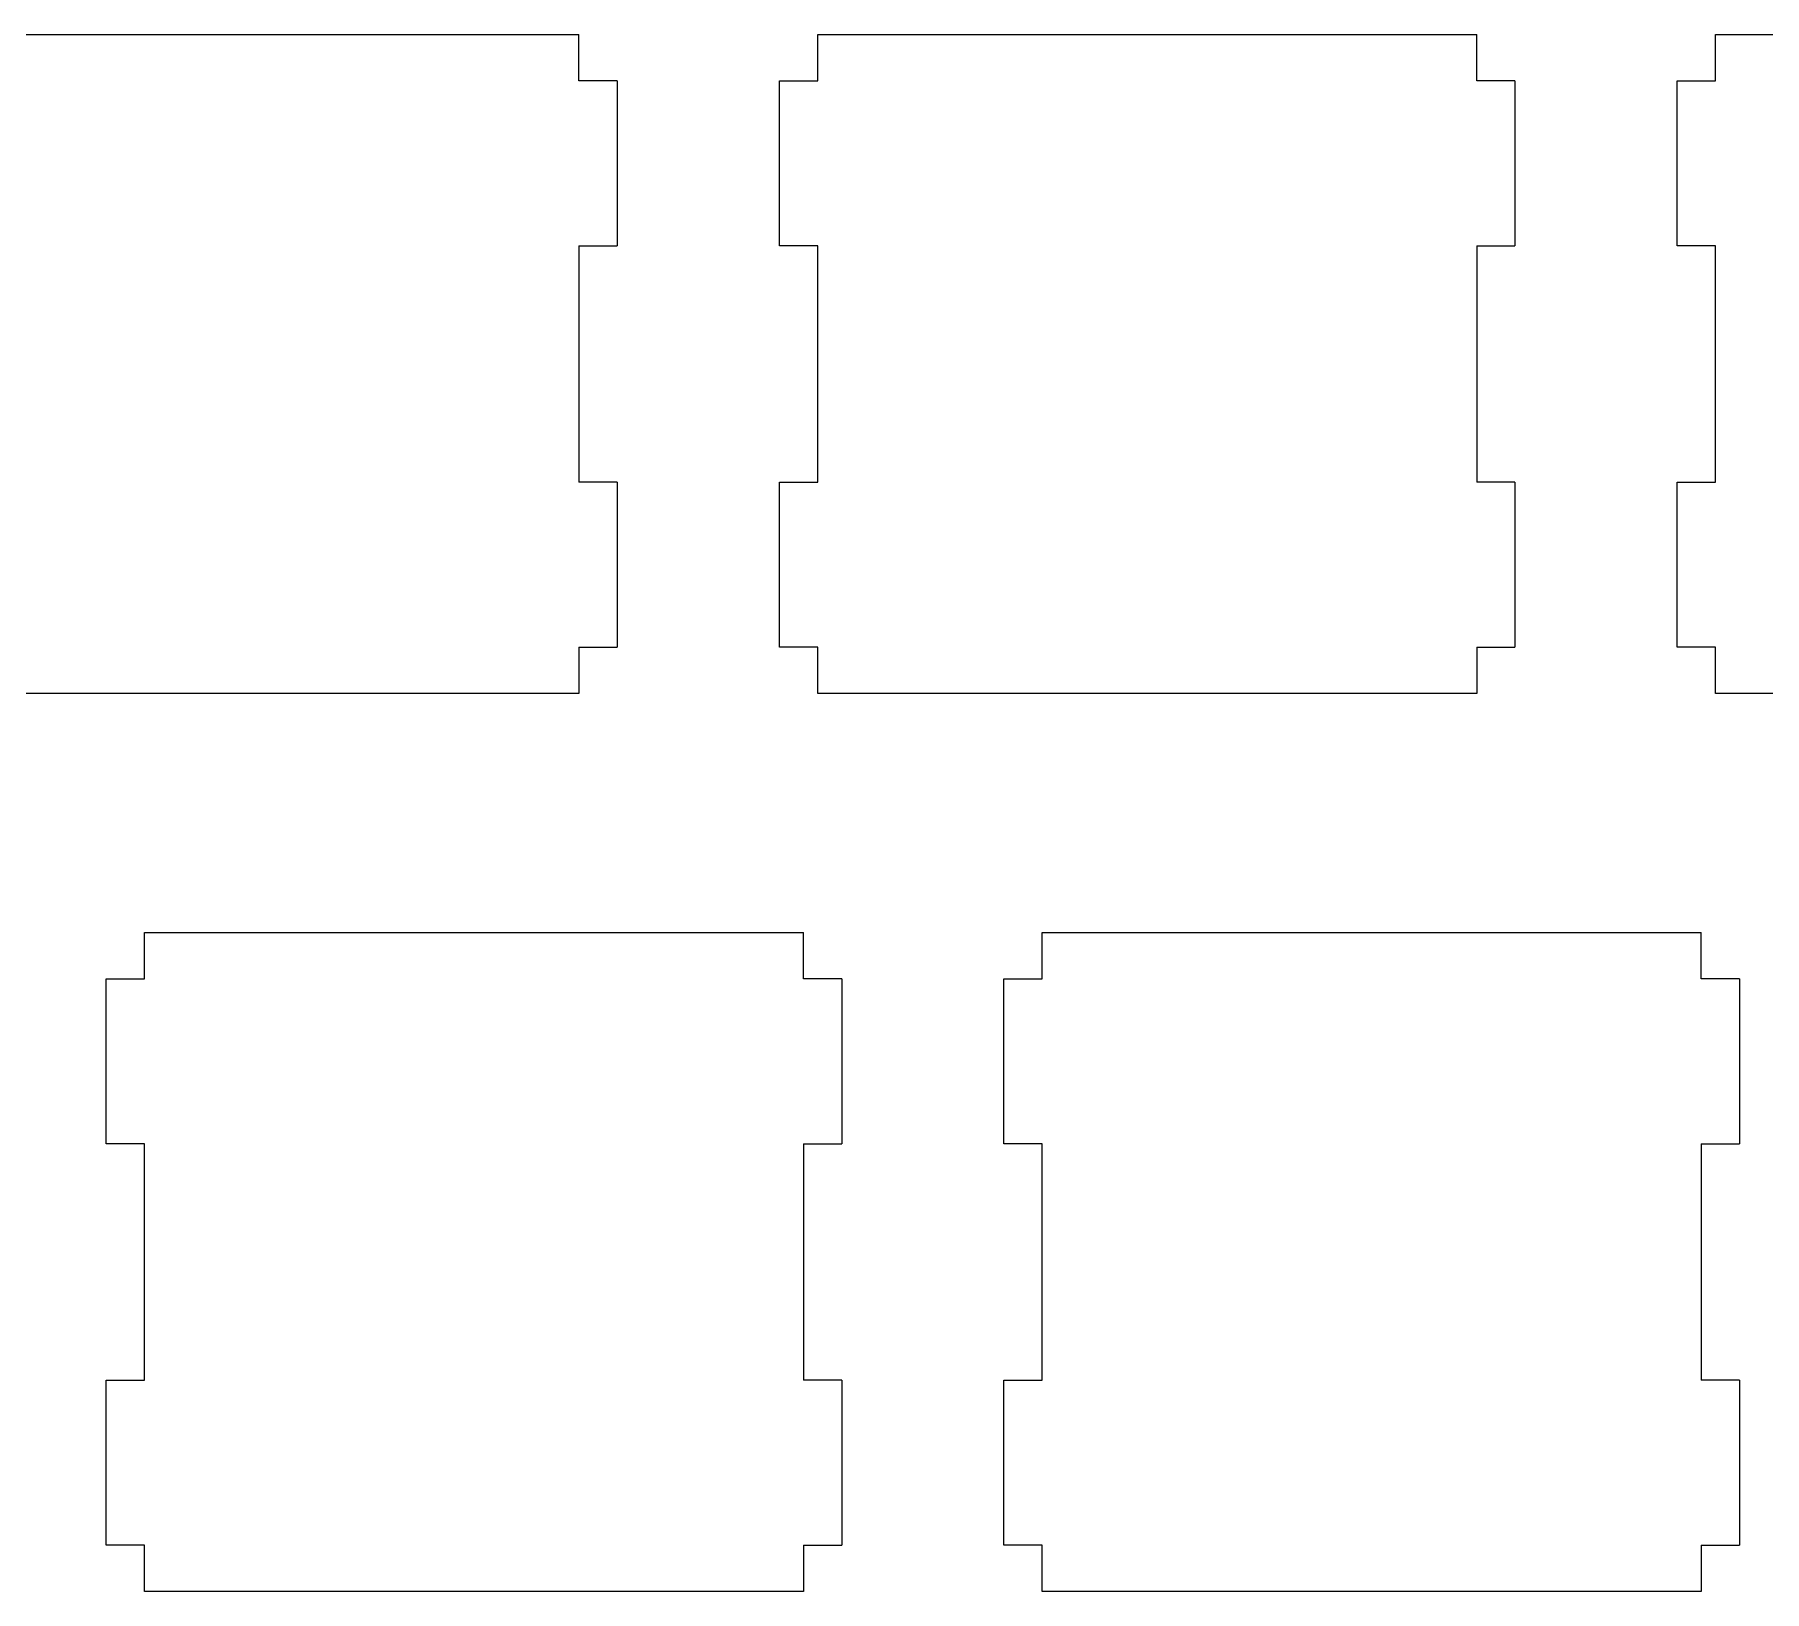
# Model space of a CAD drawing. Extents: x 14 to 304, y 9 to 109.
# Drawn here: x 187.8 to 224.41, y 33.37 to 66.31 of the extents above; entities that cross this region are included whole.
import ezdxf

# ---------------------------------------------------------------- set-up
doc = ezdxf.new("R2010")
doc.units = 0
doc.layers.add('LAYER_1', color=7, linetype='CONTINUOUS')

msp = doc.modelspace()

# ---------------------------------------------------------------- linework, layer by layer
at = {"layer": 'LAYER_1', "linetype": 'BYBLOCK'}
for points in [[(187.556, 66.313, 0), (188.244, 66.313, 0), (188.992, 66.313, 0), (189.789, 66.313, 0), (190.622, 66.313, 0), (191.48, 66.313, 0), (192.349, 66.313, 0), (193.219, 66.313, 0), (194.076, 66.313, 0), (194.909, 66.313, 0), (195.706, 66.313, 0), (196.455, 66.313, 0), (197.143, 66.313, 0), (197.758, 66.313, 0), (198.289, 66.313, 0), (198.723, 66.313, 0), (199.047, 66.313, 0), (199.251, 66.313, 0), (199.322, 66.313, 0)], [(199.322, 65.334, 0), (199.322, 65.339, 0), (199.322, 65.353, 0), (199.322, 65.376, 0), (199.322, 65.406, 0), (199.322, 65.444, 0), (199.322, 65.487, 0), (199.322, 65.535, 0), (199.322, 65.588, 0), (199.322, 65.644, 0), (199.322, 65.702, 0), (199.322, 65.762, 0), (199.322, 65.823, 0), (199.322, 65.884, 0), (199.322, 65.944, 0), (199.322, 66.003, 0), (199.322, 66.059, 0), (199.322, 66.111, 0), (199.322, 66.16, 0), (199.322, 66.203, 0), (199.322, 66.24, 0), (199.322, 66.271, 0), (199.322, 66.293, 0), (199.322, 66.308, 0), (199.322, 66.313, 0)], [(204.377, 66.313, 0), (204.447, 66.313, 0), (204.651, 66.313, 0), (204.976, 66.313, 0), (205.41, 66.313, 0), (205.94, 66.313, 0), (206.556, 66.313, 0), (207.244, 66.313, 0), (207.992, 66.313, 0), (208.789, 66.313, 0), (209.622, 66.313, 0), (210.48, 66.313, 0), (211.349, 66.313, 0), (212.219, 66.313, 0), (213.076, 66.313, 0), (213.909, 66.313, 0), (214.706, 66.313, 0), (215.455, 66.313, 0), (216.143, 66.313, 0), (216.758, 66.313, 0), (217.289, 66.313, 0), (217.723, 66.313, 0), (218.047, 66.313, 0), (218.251, 66.313, 0), (218.322, 66.313, 0)], [(204.377, 65.334, 0), (204.377, 65.339, 0), (204.377, 65.353, 0), (204.377, 65.376, 0), (204.377, 65.406, 0), (204.377, 65.444, 0), (204.377, 65.487, 0), (204.377, 65.535, 0), (204.377, 65.588, 0), (204.377, 65.644, 0), (204.377, 65.702, 0), (204.377, 65.762, 0), (204.377, 65.823, 0), (204.377, 65.884, 0), (204.377, 65.944, 0), (204.377, 66.003, 0), (204.377, 66.059, 0), (204.377, 66.111, 0), (204.377, 66.16, 0), (204.377, 66.203, 0), (204.377, 66.24, 0), (204.377, 66.271, 0), (204.377, 66.293, 0), (204.377, 66.308, 0), (204.377, 66.313, 0)], [(218.322, 65.334, 0), (218.322, 65.339, 0), (218.322, 65.353, 0), (218.322, 65.376, 0), (218.322, 65.406, 0), (218.322, 65.444, 0), (218.322, 65.487, 0), (218.322, 65.535, 0), (218.322, 65.588, 0), (218.322, 65.644, 0), (218.322, 65.702, 0), (218.322, 65.762, 0), (218.322, 65.823, 0), (218.322, 65.884, 0), (218.322, 65.944, 0), (218.322, 66.003, 0), (218.322, 66.059, 0), (218.322, 66.111, 0), (218.322, 66.16, 0), (218.322, 66.203, 0), (218.322, 66.24, 0), (218.322, 66.271, 0), (218.322, 66.293, 0), (218.322, 66.308, 0), (218.322, 66.313, 0)], [(223.377, 66.313, 0), (223.447, 66.313, 0), (223.651, 66.313, 0), (223.976, 66.313, 0), (224.41, 66.313, 0), (224.94, 66.313, 0)], [(223.377, 65.334, 0), (223.377, 65.339, 0), (223.377, 65.353, 0), (223.377, 65.376, 0), (223.377, 65.406, 0), (223.377, 65.444, 0), (223.377, 65.487, 0), (223.377, 65.535, 0), (223.377, 65.588, 0), (223.377, 65.644, 0), (223.377, 65.702, 0), (223.377, 65.762, 0), (223.377, 65.823, 0), (223.377, 65.884, 0), (223.377, 65.944, 0), (223.377, 66.003, 0), (223.377, 66.059, 0), (223.377, 66.111, 0), (223.377, 66.16, 0), (223.377, 66.203, 0), (223.377, 66.24, 0), (223.377, 66.271, 0), (223.377, 66.293, 0), (223.377, 66.308, 0), (223.377, 66.313, 0)], [(200.133, 65.334, 0), (200.129, 65.334, 0), (200.117, 65.334, 0), (200.098, 65.334, 0), (200.073, 65.334, 0), (200.042, 65.334, 0), (200.006, 65.334, 0), (199.966, 65.334, 0), (199.923, 65.334, 0), (199.876, 65.334, 0), (199.828, 65.334, 0), (199.778, 65.334, 0), (199.727, 65.334, 0), (199.677, 65.334, 0), (199.627, 65.334, 0), (199.578, 65.334, 0), (199.532, 65.334, 0), (199.489, 65.334, 0), (199.449, 65.334, 0), (199.413, 65.334, 0), (199.382, 65.334, 0), (199.357, 65.334, 0), (199.338, 65.334, 0), (199.326, 65.334, 0), (199.322, 65.334, 0)], [(200.133, 65.334, 0), (200.133, 65.316, 0), (200.133, 65.265, 0), (200.133, 65.184, 0), (200.133, 65.075, 0), (200.133, 64.942, 0), (200.133, 64.788, 0), (200.133, 64.616, 0), (200.133, 64.428, 0), (200.133, 64.228, 0), (200.133, 64.02, 0), (200.133, 63.805, 0), (200.133, 63.587, 0), (200.133, 63.369, 0), (200.133, 63.154, 0), (200.133, 62.946, 0), (200.133, 62.746, 0), (200.133, 62.558, 0), (200.133, 62.386, 0), (200.133, 62.232, 0), (200.133, 62.099, 0), (200.133, 61.99, 0), (200.133, 61.909, 0), (200.133, 61.858, 0), (200.133, 61.84, 0)], [(203.565, 61.84, 0), (203.565, 61.858, 0), (203.565, 61.909, 0), (203.565, 61.99, 0), (203.565, 62.099, 0), (203.565, 62.232, 0), (203.565, 62.386, 0), (203.565, 62.558, 0), (203.565, 62.746, 0), (203.565, 62.946, 0), (203.565, 63.154, 0), (203.565, 63.369, 0), (203.565, 63.587, 0), (203.565, 63.805, 0), (203.565, 64.02, 0), (203.565, 64.228, 0), (203.565, 64.428, 0), (203.565, 64.616, 0), (203.565, 64.788, 0), (203.565, 64.942, 0), (203.565, 65.075, 0), (203.565, 65.184, 0), (203.565, 65.265, 0), (203.565, 65.316, 0), (203.565, 65.334, 0)], [(203.565, 65.334, 0), (203.569, 65.334, 0), (203.581, 65.334, 0), (203.6, 65.334, 0), (203.625, 65.334, 0), (203.656, 65.334, 0), (203.692, 65.334, 0), (203.732, 65.334, 0), (203.776, 65.334, 0), (203.822, 65.334, 0), (203.87, 65.334, 0), (203.92, 65.334, 0), (203.971, 65.334, 0), (204.022, 65.334, 0), (204.071, 65.334, 0), (204.12, 65.334, 0), (204.166, 65.334, 0), (204.21, 65.334, 0), (204.25, 65.334, 0), (204.286, 65.334, 0), (204.317, 65.334, 0), (204.342, 65.334, 0), (204.361, 65.334, 0), (204.373, 65.334, 0), (204.377, 65.334, 0)], [(219.133, 65.334, 0), (219.129, 65.334, 0), (219.117, 65.334, 0), (219.098, 65.334, 0), (219.073, 65.334, 0), (219.042, 65.334, 0), (219.006, 65.334, 0), (218.966, 65.334, 0), (218.923, 65.334, 0), (218.876, 65.334, 0), (218.828, 65.334, 0), (218.778, 65.334, 0), (218.727, 65.334, 0), (218.677, 65.334, 0), (218.627, 65.334, 0), (218.578, 65.334, 0), (218.532, 65.334, 0), (218.489, 65.334, 0), (218.449, 65.334, 0), (218.413, 65.334, 0), (218.382, 65.334, 0), (218.357, 65.334, 0), (218.338, 65.334, 0), (218.326, 65.334, 0), (218.322, 65.334, 0)], [(219.133, 65.334, 0), (219.133, 65.316, 0), (219.133, 65.265, 0), (219.133, 65.184, 0), (219.133, 65.075, 0), (219.133, 64.942, 0), (219.133, 64.788, 0), (219.133, 64.616, 0), (219.133, 64.428, 0), (219.133, 64.228, 0), (219.133, 64.02, 0), (219.133, 63.805, 0), (219.133, 63.587, 0), (219.133, 63.369, 0), (219.133, 63.154, 0), (219.133, 62.946, 0), (219.133, 62.746, 0), (219.133, 62.558, 0), (219.133, 62.386, 0), (219.133, 62.232, 0), (219.133, 62.099, 0), (219.133, 61.99, 0), (219.133, 61.909, 0), (219.133, 61.858, 0), (219.133, 61.84, 0)], [(222.565, 61.84, 0), (222.565, 61.858, 0), (222.565, 61.909, 0), (222.565, 61.99, 0), (222.565, 62.099, 0), (222.565, 62.232, 0), (222.565, 62.386, 0), (222.565, 62.558, 0), (222.565, 62.746, 0), (222.565, 62.946, 0), (222.565, 63.154, 0), (222.565, 63.369, 0), (222.565, 63.587, 0), (222.565, 63.805, 0), (222.565, 64.02, 0), (222.565, 64.228, 0), (222.565, 64.428, 0), (222.565, 64.616, 0), (222.565, 64.788, 0), (222.565, 64.942, 0), (222.565, 65.075, 0), (222.565, 65.184, 0), (222.565, 65.265, 0), (222.565, 65.316, 0), (222.565, 65.334, 0)], [(222.565, 65.334, 0), (222.569, 65.334, 0), (222.581, 65.334, 0), (222.6, 65.334, 0), (222.625, 65.334, 0), (222.656, 65.334, 0), (222.692, 65.334, 0), (222.732, 65.334, 0), (222.776, 65.334, 0), (222.822, 65.334, 0), (222.87, 65.334, 0), (222.92, 65.334, 0), (222.971, 65.334, 0), (223.022, 65.334, 0), (223.071, 65.334, 0), (223.12, 65.334, 0), (223.166, 65.334, 0), (223.21, 65.334, 0), (223.25, 65.334, 0), (223.286, 65.334, 0), (223.317, 65.334, 0), (223.342, 65.334, 0), (223.361, 65.334, 0), (223.373, 65.334, 0), (223.377, 65.334, 0)], [(199.322, 61.84, 0), (199.322, 61.815, 0), (199.322, 61.742, 0), (199.322, 61.625, 0), (199.322, 61.47, 0), (199.322, 61.279, 0), (199.322, 61.059, 0), (199.322, 60.812, 0), (199.322, 60.544, 0), (199.322, 60.258, 0), (199.322, 59.959, 0), (199.322, 59.652, 0), (199.322, 59.34, 0), (199.322, 59.028, 0), (199.322, 58.721, 0), (199.322, 58.422, 0), (199.322, 58.136, 0), (199.322, 57.868, 0), (199.322, 57.621, 0), (199.322, 57.401, 0), (199.322, 57.21, 0), (199.322, 57.055, 0), (199.322, 56.938, 0), (199.322, 56.865, 0), (199.322, 56.84, 0)], [(199.322, 61.84, 0), (199.326, 61.84, 0), (199.338, 61.84, 0), (199.357, 61.84, 0), (199.382, 61.84, 0), (199.413, 61.84, 0), (199.449, 61.84, 0), (199.489, 61.84, 0), (199.532, 61.84, 0), (199.578, 61.84, 0), (199.627, 61.84, 0), (199.677, 61.84, 0), (199.727, 61.84, 0), (199.778, 61.84, 0), (199.828, 61.84, 0), (199.876, 61.84, 0), (199.923, 61.84, 0), (199.966, 61.84, 0), (200.006, 61.84, 0), (200.042, 61.84, 0), (200.073, 61.84, 0), (200.098, 61.84, 0), (200.117, 61.84, 0), (200.129, 61.84, 0), (200.133, 61.84, 0)], [(204.377, 61.84, 0), (204.373, 61.84, 0), (204.361, 61.84, 0), (204.342, 61.84, 0), (204.317, 61.84, 0), (204.286, 61.84, 0), (204.25, 61.84, 0), (204.21, 61.84, 0), (204.166, 61.84, 0), (204.12, 61.84, 0), (204.071, 61.84, 0), (204.022, 61.84, 0), (203.971, 61.84, 0), (203.92, 61.84, 0), (203.87, 61.84, 0), (203.822, 61.84, 0), (203.776, 61.84, 0), (203.732, 61.84, 0), (203.692, 61.84, 0), (203.656, 61.84, 0), (203.625, 61.84, 0), (203.6, 61.84, 0), (203.581, 61.84, 0), (203.569, 61.84, 0), (203.565, 61.84, 0)], [(204.377, 56.84, 0), (204.377, 56.865, 0), (204.377, 56.938, 0), (204.377, 57.055, 0), (204.377, 57.21, 0), (204.377, 57.401, 0), (204.377, 57.621, 0), (204.377, 57.868, 0), (204.377, 58.136, 0), (204.377, 58.422, 0), (204.377, 58.721, 0), (204.377, 59.028, 0), (204.377, 59.34, 0), (204.377, 59.652, 0), (204.377, 59.959, 0), (204.377, 60.258, 0), (204.377, 60.544, 0), (204.377, 60.812, 0), (204.377, 61.059, 0), (204.377, 61.279, 0), (204.377, 61.47, 0), (204.377, 61.625, 0), (204.377, 61.742, 0), (204.377, 61.815, 0), (204.377, 61.84, 0)], [(218.322, 61.84, 0), (218.322, 61.815, 0), (218.322, 61.742, 0), (218.322, 61.625, 0), (218.322, 61.47, 0), (218.322, 61.279, 0), (218.322, 61.059, 0), (218.322, 60.812, 0), (218.322, 60.544, 0), (218.322, 60.258, 0), (218.322, 59.959, 0), (218.322, 59.652, 0), (218.322, 59.34, 0), (218.322, 59.028, 0), (218.322, 58.721, 0), (218.322, 58.422, 0), (218.322, 58.136, 0), (218.322, 57.868, 0), (218.322, 57.621, 0), (218.322, 57.401, 0), (218.322, 57.21, 0), (218.322, 57.055, 0), (218.322, 56.938, 0), (218.322, 56.865, 0), (218.322, 56.84, 0)], [(218.322, 61.84, 0), (218.326, 61.84, 0), (218.338, 61.84, 0), (218.357, 61.84, 0), (218.382, 61.84, 0), (218.413, 61.84, 0), (218.449, 61.84, 0), (218.489, 61.84, 0), (218.532, 61.84, 0), (218.578, 61.84, 0), (218.627, 61.84, 0), (218.677, 61.84, 0), (218.727, 61.84, 0), (218.778, 61.84, 0), (218.828, 61.84, 0), (218.876, 61.84, 0), (218.923, 61.84, 0), (218.966, 61.84, 0), (219.006, 61.84, 0), (219.042, 61.84, 0), (219.073, 61.84, 0), (219.098, 61.84, 0), (219.117, 61.84, 0), (219.129, 61.84, 0), (219.133, 61.84, 0)], [(223.377, 61.84, 0), (223.373, 61.84, 0), (223.361, 61.84, 0), (223.342, 61.84, 0), (223.317, 61.84, 0), (223.286, 61.84, 0), (223.25, 61.84, 0), (223.21, 61.84, 0), (223.166, 61.84, 0), (223.12, 61.84, 0), (223.071, 61.84, 0), (223.022, 61.84, 0), (222.971, 61.84, 0), (222.92, 61.84, 0), (222.87, 61.84, 0), (222.822, 61.84, 0), (222.776, 61.84, 0), (222.732, 61.84, 0), (222.692, 61.84, 0), (222.656, 61.84, 0), (222.625, 61.84, 0), (222.6, 61.84, 0), (222.581, 61.84, 0), (222.569, 61.84, 0), (222.565, 61.84, 0)], [(223.377, 56.84, 0), (223.377, 56.865, 0), (223.377, 56.938, 0), (223.377, 57.055, 0), (223.377, 57.21, 0), (223.377, 57.401, 0), (223.377, 57.621, 0), (223.377, 57.868, 0), (223.377, 58.136, 0), (223.377, 58.422, 0), (223.377, 58.721, 0), (223.377, 59.028, 0), (223.377, 59.34, 0), (223.377, 59.652, 0), (223.377, 59.959, 0), (223.377, 60.258, 0), (223.377, 60.544, 0), (223.377, 60.812, 0), (223.377, 61.059, 0), (223.377, 61.279, 0), (223.377, 61.47, 0), (223.377, 61.625, 0), (223.377, 61.742, 0), (223.377, 61.815, 0), (223.377, 61.84, 0)], [(200.133, 56.84, 0), (200.129, 56.84, 0), (200.117, 56.84, 0), (200.098, 56.84, 0), (200.073, 56.84, 0), (200.042, 56.84, 0), (200.006, 56.84, 0), (199.966, 56.84, 0), (199.923, 56.84, 0), (199.876, 56.84, 0), (199.828, 56.84, 0), (199.778, 56.84, 0), (199.727, 56.84, 0), (199.677, 56.84, 0), (199.627, 56.84, 0), (199.578, 56.84, 0), (199.532, 56.84, 0), (199.489, 56.84, 0), (199.449, 56.84, 0), (199.413, 56.84, 0), (199.382, 56.84, 0), (199.357, 56.84, 0), (199.338, 56.84, 0), (199.326, 56.84, 0), (199.322, 56.84, 0)], [(200.133, 56.84, 0), (200.133, 56.822, 0), (200.133, 56.771, 0), (200.133, 56.69, 0), (200.133, 56.581, 0), (200.133, 56.448, 0), (200.133, 56.294, 0), (200.133, 56.122, 0), (200.133, 55.934, 0), (200.133, 55.735, 0), (200.133, 55.526, 0), (200.133, 55.311, 0), (200.133, 55.093, 0), (200.133, 54.875, 0), (200.133, 54.66, 0), (200.133, 54.452, 0), (200.133, 54.252, 0), (200.133, 54.064, 0), (200.133, 53.892, 0), (200.133, 53.738, 0), (200.133, 53.605, 0), (200.133, 53.496, 0), (200.133, 53.415, 0), (200.133, 53.364, 0), (200.133, 53.346, 0)], [(203.565, 53.346, 0), (203.565, 53.364, 0), (203.565, 53.415, 0), (203.565, 53.496, 0), (203.565, 53.605, 0), (203.565, 53.738, 0), (203.565, 53.892, 0), (203.565, 54.064, 0), (203.565, 54.252, 0), (203.565, 54.452, 0), (203.565, 54.66, 0), (203.565, 54.875, 0), (203.565, 55.093, 0), (203.565, 55.311, 0), (203.565, 55.526, 0), (203.565, 55.735, 0), (203.565, 55.934, 0), (203.565, 56.122, 0), (203.565, 56.294, 0), (203.565, 56.448, 0), (203.565, 56.581, 0), (203.565, 56.69, 0), (203.565, 56.771, 0), (203.565, 56.822, 0), (203.565, 56.84, 0)], [(203.565, 56.84, 0), (203.569, 56.84, 0), (203.581, 56.84, 0), (203.6, 56.84, 0), (203.625, 56.84, 0), (203.656, 56.84, 0), (203.692, 56.84, 0), (203.732, 56.84, 0), (203.776, 56.84, 0), (203.822, 56.84, 0), (203.87, 56.84, 0), (203.92, 56.84, 0), (203.971, 56.84, 0), (204.022, 56.84, 0), (204.071, 56.84, 0), (204.12, 56.84, 0), (204.166, 56.84, 0), (204.21, 56.84, 0), (204.25, 56.84, 0), (204.286, 56.84, 0), (204.317, 56.84, 0), (204.342, 56.84, 0), (204.361, 56.84, 0), (204.373, 56.84, 0), (204.377, 56.84, 0)], [(219.133, 56.84, 0), (219.129, 56.84, 0), (219.117, 56.84, 0), (219.098, 56.84, 0), (219.073, 56.84, 0), (219.042, 56.84, 0), (219.006, 56.84, 0), (218.966, 56.84, 0), (218.923, 56.84, 0), (218.876, 56.84, 0), (218.828, 56.84, 0), (218.778, 56.84, 0), (218.727, 56.84, 0), (218.677, 56.84, 0), (218.627, 56.84, 0), (218.578, 56.84, 0), (218.532, 56.84, 0), (218.489, 56.84, 0), (218.449, 56.84, 0), (218.413, 56.84, 0), (218.382, 56.84, 0), (218.357, 56.84, 0), (218.338, 56.84, 0), (218.326, 56.84, 0), (218.322, 56.84, 0)], [(219.133, 56.84, 0), (219.133, 56.822, 0), (219.133, 56.771, 0), (219.133, 56.69, 0), (219.133, 56.581, 0), (219.133, 56.448, 0), (219.133, 56.294, 0), (219.133, 56.122, 0), (219.133, 55.934, 0), (219.133, 55.735, 0), (219.133, 55.526, 0), (219.133, 55.311, 0), (219.133, 55.093, 0), (219.133, 54.875, 0), (219.133, 54.66, 0), (219.133, 54.452, 0), (219.133, 54.252, 0), (219.133, 54.064, 0), (219.133, 53.892, 0), (219.133, 53.738, 0), (219.133, 53.605, 0), (219.133, 53.496, 0), (219.133, 53.415, 0), (219.133, 53.364, 0), (219.133, 53.346, 0)], [(222.565, 53.346, 0), (222.565, 53.364, 0), (222.565, 53.415, 0), (222.565, 53.496, 0), (222.565, 53.605, 0), (222.565, 53.738, 0), (222.565, 53.892, 0), (222.565, 54.064, 0), (222.565, 54.252, 0), (222.565, 54.452, 0), (222.565, 54.66, 0), (222.565, 54.875, 0), (222.565, 55.093, 0), (222.565, 55.311, 0), (222.565, 55.526, 0), (222.565, 55.735, 0), (222.565, 55.934, 0), (222.565, 56.122, 0), (222.565, 56.294, 0), (222.565, 56.448, 0), (222.565, 56.581, 0), (222.565, 56.69, 0), (222.565, 56.771, 0), (222.565, 56.822, 0), (222.565, 56.84, 0)], [(222.565, 56.84, 0), (222.569, 56.84, 0), (222.581, 56.84, 0), (222.6, 56.84, 0), (222.625, 56.84, 0), (222.656, 56.84, 0), (222.692, 56.84, 0), (222.732, 56.84, 0), (222.776, 56.84, 0), (222.822, 56.84, 0), (222.87, 56.84, 0), (222.92, 56.84, 0), (222.971, 56.84, 0), (223.022, 56.84, 0), (223.071, 56.84, 0), (223.12, 56.84, 0), (223.166, 56.84, 0), (223.21, 56.84, 0), (223.25, 56.84, 0), (223.286, 56.84, 0), (223.317, 56.84, 0), (223.342, 56.84, 0), (223.361, 56.84, 0), (223.373, 56.84, 0), (223.377, 56.84, 0)], [(199.322, 53.346, 0), (199.326, 53.346, 0), (199.338, 53.346, 0), (199.357, 53.346, 0), (199.382, 53.346, 0), (199.413, 53.346, 0), (199.449, 53.346, 0), (199.489, 53.346, 0), (199.532, 53.346, 0), (199.578, 53.346, 0), (199.627, 53.346, 0), (199.677, 53.346, 0), (199.727, 53.346, 0), (199.778, 53.346, 0), (199.828, 53.346, 0), (199.876, 53.346, 0), (199.923, 53.346, 0), (199.966, 53.346, 0), (200.006, 53.346, 0), (200.042, 53.346, 0), (200.073, 53.346, 0), (200.098, 53.346, 0), (200.117, 53.346, 0), (200.129, 53.346, 0), (200.133, 53.346, 0)], [(199.322, 53.346, 0), (199.322, 53.341, 0), (199.322, 53.327, 0), (199.322, 53.304, 0), (199.322, 53.274, 0), (199.322, 53.236, 0), (199.322, 53.193, 0), (199.322, 53.145, 0), (199.322, 53.092, 0), (199.322, 53.036, 0), (199.322, 52.978, 0), (199.322, 52.918, 0), (199.322, 52.857, 0), (199.322, 52.796, 0), (199.322, 52.736, 0), (199.322, 52.677, 0), (199.322, 52.621, 0), (199.322, 52.569, 0), (199.322, 52.52, 0), (199.322, 52.477, 0), (199.322, 52.44, 0), (199.322, 52.409, 0), (199.322, 52.387, 0), (199.322, 52.372, 0), (199.322, 52.367, 0)], [(204.377, 53.346, 0), (204.373, 53.346, 0), (204.361, 53.346, 0), (204.342, 53.346, 0), (204.317, 53.346, 0), (204.286, 53.346, 0), (204.25, 53.346, 0), (204.21, 53.346, 0), (204.166, 53.346, 0), (204.12, 53.346, 0), (204.071, 53.346, 0), (204.022, 53.346, 0), (203.971, 53.346, 0), (203.92, 53.346, 0), (203.87, 53.346, 0), (203.822, 53.346, 0), (203.776, 53.346, 0), (203.732, 53.346, 0), (203.692, 53.346, 0), (203.656, 53.346, 0), (203.625, 53.346, 0), (203.6, 53.346, 0), (203.581, 53.346, 0), (203.569, 53.346, 0), (203.565, 53.346, 0)], [(204.377, 52.367, 0), (204.377, 52.372, 0), (204.377, 52.387, 0), (204.377, 52.409, 0), (204.377, 52.44, 0), (204.377, 52.477, 0), (204.377, 52.52, 0), (204.377, 52.569, 0), (204.377, 52.621, 0), (204.377, 52.677, 0), (204.377, 52.736, 0), (204.377, 52.796, 0), (204.377, 52.857, 0), (204.377, 52.918, 0), (204.377, 52.978, 0), (204.377, 53.036, 0), (204.377, 53.092, 0), (204.377, 53.145, 0), (204.377, 53.193, 0), (204.377, 53.236, 0), (204.377, 53.274, 0), (204.377, 53.304, 0), (204.377, 53.327, 0), (204.377, 53.341, 0), (204.377, 53.346, 0)], [(218.322, 53.346, 0), (218.326, 53.346, 0), (218.338, 53.346, 0), (218.357, 53.346, 0), (218.382, 53.346, 0), (218.413, 53.346, 0), (218.449, 53.346, 0), (218.489, 53.346, 0), (218.532, 53.346, 0), (218.578, 53.346, 0), (218.627, 53.346, 0), (218.677, 53.346, 0), (218.727, 53.346, 0), (218.778, 53.346, 0), (218.828, 53.346, 0), (218.876, 53.346, 0), (218.923, 53.346, 0), (218.966, 53.346, 0), (219.006, 53.346, 0), (219.042, 53.346, 0), (219.073, 53.346, 0), (219.098, 53.346, 0), (219.117, 53.346, 0), (219.129, 53.346, 0), (219.133, 53.346, 0)], [(218.322, 53.346, 0), (218.322, 53.341, 0), (218.322, 53.327, 0), (218.322, 53.304, 0), (218.322, 53.274, 0), (218.322, 53.236, 0), (218.322, 53.193, 0), (218.322, 53.145, 0), (218.322, 53.092, 0), (218.322, 53.036, 0), (218.322, 52.978, 0), (218.322, 52.918, 0), (218.322, 52.857, 0), (218.322, 52.796, 0), (218.322, 52.736, 0), (218.322, 52.677, 0), (218.322, 52.621, 0), (218.322, 52.569, 0), (218.322, 52.52, 0), (218.322, 52.477, 0), (218.322, 52.44, 0), (218.322, 52.409, 0), (218.322, 52.387, 0), (218.322, 52.372, 0), (218.322, 52.367, 0)], [(223.377, 53.346, 0), (223.373, 53.346, 0), (223.361, 53.346, 0), (223.342, 53.346, 0), (223.317, 53.346, 0), (223.286, 53.346, 0), (223.25, 53.346, 0), (223.21, 53.346, 0), (223.166, 53.346, 0), (223.12, 53.346, 0), (223.071, 53.346, 0), (223.022, 53.346, 0), (222.971, 53.346, 0), (222.92, 53.346, 0), (222.87, 53.346, 0), (222.822, 53.346, 0), (222.776, 53.346, 0), (222.732, 53.346, 0), (222.692, 53.346, 0), (222.656, 53.346, 0), (222.625, 53.346, 0), (222.6, 53.346, 0), (222.581, 53.346, 0), (222.569, 53.346, 0), (222.565, 53.346, 0)], [(223.377, 52.367, 0), (223.377, 52.372, 0), (223.377, 52.387, 0), (223.377, 52.409, 0), (223.377, 52.44, 0), (223.377, 52.477, 0), (223.377, 52.52, 0), (223.377, 52.569, 0), (223.377, 52.621, 0), (223.377, 52.677, 0), (223.377, 52.736, 0), (223.377, 52.796, 0), (223.377, 52.857, 0), (223.377, 52.918, 0), (223.377, 52.978, 0), (223.377, 53.036, 0), (223.377, 53.092, 0), (223.377, 53.145, 0), (223.377, 53.193, 0), (223.377, 53.236, 0), (223.377, 53.274, 0), (223.377, 53.304, 0), (223.377, 53.327, 0), (223.377, 53.341, 0), (223.377, 53.346, 0)], [(199.322, 52.367, 0), (199.251, 52.367, 0), (199.047, 52.367, 0), (198.723, 52.367, 0), (198.289, 52.367, 0), (197.758, 52.367, 0), (197.143, 52.367, 0), (196.455, 52.367, 0), (195.706, 52.367, 0), (194.909, 52.367, 0), (194.076, 52.367, 0), (193.219, 52.367, 0), (192.349, 52.367, 0), (191.48, 52.367, 0), (190.622, 52.367, 0), (189.789, 52.367, 0), (188.992, 52.367, 0), (188.244, 52.367, 0), (187.556, 52.367, 0)], [(218.322, 52.367, 0), (218.251, 52.367, 0), (218.047, 52.367, 0), (217.723, 52.367, 0), (217.289, 52.367, 0), (216.758, 52.367, 0), (216.143, 52.367, 0), (215.455, 52.367, 0), (214.706, 52.367, 0), (213.909, 52.367, 0), (213.076, 52.367, 0), (212.219, 52.367, 0), (211.349, 52.367, 0), (210.48, 52.367, 0), (209.622, 52.367, 0), (208.789, 52.367, 0), (207.992, 52.367, 0), (207.244, 52.367, 0), (206.556, 52.367, 0), (205.94, 52.367, 0), (205.41, 52.367, 0), (204.976, 52.367, 0), (204.651, 52.367, 0), (204.447, 52.367, 0), (204.377, 52.367, 0)], [(224.94, 52.367, 0), (224.41, 52.367, 0), (223.976, 52.367, 0), (223.651, 52.367, 0), (223.447, 52.367, 0), (223.377, 52.367, 0)], [(190.127, 47.313, 0), (190.197, 47.313, 0), (190.401, 47.313, 0), (190.726, 47.313, 0), (191.16, 47.313, 0), (191.69, 47.313, 0), (192.306, 47.313, 0), (192.994, 47.313, 0), (193.742, 47.313, 0), (194.539, 47.313, 0), (195.372, 47.313, 0), (196.23, 47.313, 0), (197.099, 47.313, 0), (197.969, 47.313, 0), (198.826, 47.313, 0), (199.659, 47.313, 0), (200.456, 47.313, 0), (201.205, 47.313, 0), (201.893, 47.313, 0), (202.508, 47.313, 0), (203.039, 47.313, 0), (203.473, 47.313, 0), (203.797, 47.313, 0), (204.001, 47.313, 0), (204.072, 47.313, 0)], [(190.127, 46.334, 0), (190.127, 46.339, 0), (190.127, 46.353, 0), (190.127, 46.376, 0), (190.127, 46.406, 0), (190.127, 46.444, 0), (190.127, 46.487, 0), (190.127, 46.535, 0), (190.127, 46.588, 0), (190.127, 46.644, 0), (190.127, 46.702, 0), (190.127, 46.762, 0), (190.127, 46.823, 0), (190.127, 46.884, 0), (190.127, 46.944, 0), (190.127, 47.003, 0), (190.127, 47.059, 0), (190.127, 47.111, 0), (190.127, 47.16, 0), (190.127, 47.203, 0), (190.127, 47.24, 0), (190.127, 47.271, 0), (190.127, 47.293, 0), (190.127, 47.308, 0), (190.127, 47.313, 0)], [(204.072, 46.334, 0), (204.072, 46.339, 0), (204.072, 46.353, 0), (204.072, 46.376, 0), (204.072, 46.406, 0), (204.072, 46.444, 0), (204.072, 46.487, 0), (204.072, 46.535, 0), (204.072, 46.588, 0), (204.072, 46.644, 0), (204.072, 46.702, 0), (204.072, 46.762, 0), (204.072, 46.823, 0), (204.072, 46.884, 0), (204.072, 46.944, 0), (204.072, 47.003, 0), (204.072, 47.059, 0), (204.072, 47.111, 0), (204.072, 47.16, 0), (204.072, 47.203, 0), (204.072, 47.24, 0), (204.072, 47.271, 0), (204.072, 47.293, 0), (204.072, 47.308, 0), (204.072, 47.313, 0)], [(209.127, 47.313, 0), (209.197, 47.313, 0), (209.401, 47.313, 0), (209.726, 47.313, 0), (210.16, 47.313, 0), (210.69, 47.313, 0), (211.306, 47.313, 0), (211.994, 47.313, 0), (212.742, 47.313, 0), (213.539, 47.313, 0), (214.372, 47.313, 0), (215.23, 47.313, 0), (216.099, 47.313, 0), (216.969, 47.313, 0), (217.826, 47.313, 0), (218.659, 47.313, 0), (219.456, 47.313, 0), (220.205, 47.313, 0), (220.893, 47.313, 0), (221.508, 47.313, 0), (222.039, 47.313, 0), (222.473, 47.313, 0), (222.797, 47.313, 0), (223.001, 47.313, 0), (223.072, 47.313, 0)], [(209.127, 46.334, 0), (209.127, 46.339, 0), (209.127, 46.353, 0), (209.127, 46.376, 0), (209.127, 46.406, 0), (209.127, 46.444, 0), (209.127, 46.487, 0), (209.127, 46.535, 0), (209.127, 46.588, 0), (209.127, 46.644, 0), (209.127, 46.702, 0), (209.127, 46.762, 0), (209.127, 46.823, 0), (209.127, 46.884, 0), (209.127, 46.944, 0), (209.127, 47.003, 0), (209.127, 47.059, 0), (209.127, 47.111, 0), (209.127, 47.16, 0), (209.127, 47.203, 0), (209.127, 47.24, 0), (209.127, 47.271, 0), (209.127, 47.293, 0), (209.127, 47.308, 0), (209.127, 47.313, 0)], [(223.072, 46.334, 0), (223.072, 46.339, 0), (223.072, 46.353, 0), (223.072, 46.376, 0), (223.072, 46.406, 0), (223.072, 46.444, 0), (223.072, 46.487, 0), (223.072, 46.535, 0), (223.072, 46.588, 0), (223.072, 46.644, 0), (223.072, 46.702, 0), (223.072, 46.762, 0), (223.072, 46.823, 0), (223.072, 46.884, 0), (223.072, 46.944, 0), (223.072, 47.003, 0), (223.072, 47.059, 0), (223.072, 47.111, 0), (223.072, 47.16, 0), (223.072, 47.203, 0), (223.072, 47.24, 0), (223.072, 47.271, 0), (223.072, 47.293, 0), (223.072, 47.308, 0), (223.072, 47.313, 0)], [(189.315, 42.84, 0), (189.315, 42.858, 0), (189.315, 42.909, 0), (189.315, 42.99, 0), (189.315, 43.099, 0), (189.315, 43.232, 0), (189.315, 43.386, 0), (189.315, 43.558, 0), (189.315, 43.746, 0), (189.315, 43.946, 0), (189.315, 44.154, 0), (189.315, 44.369, 0), (189.315, 44.587, 0), (189.315, 44.805, 0), (189.315, 45.02, 0), (189.315, 45.228, 0), (189.315, 45.428, 0), (189.315, 45.616, 0), (189.315, 45.788, 0), (189.315, 45.942, 0), (189.315, 46.075, 0), (189.315, 46.184, 0), (189.315, 46.265, 0), (189.315, 46.316, 0), (189.315, 46.334, 0)], [(189.315, 46.334, 0), (189.319, 46.334, 0), (189.331, 46.334, 0), (189.35, 46.334, 0), (189.375, 46.334, 0), (189.406, 46.334, 0), (189.442, 46.334, 0), (189.482, 46.334, 0), (189.526, 46.334, 0), (189.572, 46.334, 0), (189.62, 46.334, 0), (189.67, 46.334, 0), (189.721, 46.334, 0), (189.772, 46.334, 0), (189.821, 46.334, 0), (189.87, 46.334, 0), (189.916, 46.334, 0), (189.96, 46.334, 0), (190, 46.334, 0), (190.036, 46.334, 0), (190.067, 46.334, 0), (190.092, 46.334, 0), (190.111, 46.334, 0), (190.123, 46.334, 0), (190.127, 46.334, 0)], [(204.883, 46.334, 0), (204.879, 46.334, 0), (204.867, 46.334, 0), (204.848, 46.334, 0), (204.823, 46.334, 0), (204.792, 46.334, 0), (204.756, 46.334, 0), (204.716, 46.334, 0), (204.673, 46.334, 0), (204.626, 46.334, 0), (204.578, 46.334, 0), (204.528, 46.334, 0), (204.477, 46.334, 0), (204.427, 46.334, 0), (204.377, 46.334, 0), (204.328, 46.334, 0), (204.282, 46.334, 0), (204.239, 46.334, 0), (204.199, 46.334, 0), (204.163, 46.334, 0), (204.132, 46.334, 0), (204.107, 46.334, 0), (204.088, 46.334, 0), (204.076, 46.334, 0), (204.072, 46.334, 0)], [(204.883, 46.334, 0), (204.883, 46.316, 0), (204.883, 46.265, 0), (204.883, 46.184, 0), (204.883, 46.075, 0), (204.883, 45.942, 0), (204.883, 45.788, 0), (204.883, 45.616, 0), (204.883, 45.428, 0), (204.883, 45.228, 0), (204.883, 45.02, 0), (204.883, 44.805, 0), (204.883, 44.587, 0), (204.883, 44.369, 0), (204.883, 44.154, 0), (204.883, 43.946, 0), (204.883, 43.746, 0), (204.883, 43.558, 0), (204.883, 43.386, 0), (204.883, 43.232, 0), (204.883, 43.099, 0), (204.883, 42.99, 0), (204.883, 42.909, 0), (204.883, 42.858, 0), (204.883, 42.84, 0)], [(208.315, 42.84, 0), (208.315, 42.858, 0), (208.315, 42.909, 0), (208.315, 42.99, 0), (208.315, 43.099, 0), (208.315, 43.232, 0), (208.315, 43.386, 0), (208.315, 43.558, 0), (208.315, 43.746, 0), (208.315, 43.946, 0), (208.315, 44.154, 0), (208.315, 44.369, 0), (208.315, 44.587, 0), (208.315, 44.805, 0), (208.315, 45.02, 0), (208.315, 45.228, 0), (208.315, 45.428, 0), (208.315, 45.616, 0), (208.315, 45.788, 0), (208.315, 45.942, 0), (208.315, 46.075, 0), (208.315, 46.184, 0), (208.315, 46.265, 0), (208.315, 46.316, 0), (208.315, 46.334, 0)], [(208.315, 46.334, 0), (208.319, 46.334, 0), (208.331, 46.334, 0), (208.35, 46.334, 0), (208.375, 46.334, 0), (208.406, 46.334, 0), (208.442, 46.334, 0), (208.482, 46.334, 0), (208.526, 46.334, 0), (208.572, 46.334, 0), (208.62, 46.334, 0), (208.67, 46.334, 0), (208.721, 46.334, 0), (208.772, 46.334, 0), (208.821, 46.334, 0), (208.87, 46.334, 0), (208.916, 46.334, 0), (208.96, 46.334, 0), (209, 46.334, 0), (209.036, 46.334, 0), (209.067, 46.334, 0), (209.092, 46.334, 0), (209.111, 46.334, 0), (209.123, 46.334, 0), (209.127, 46.334, 0)], [(223.883, 46.334, 0), (223.879, 46.334, 0), (223.867, 46.334, 0), (223.848, 46.334, 0), (223.823, 46.334, 0), (223.792, 46.334, 0), (223.756, 46.334, 0), (223.716, 46.334, 0), (223.673, 46.334, 0), (223.626, 46.334, 0), (223.578, 46.334, 0), (223.528, 46.334, 0), (223.477, 46.334, 0), (223.427, 46.334, 0), (223.377, 46.334, 0), (223.328, 46.334, 0), (223.282, 46.334, 0), (223.239, 46.334, 0), (223.199, 46.334, 0), (223.163, 46.334, 0), (223.132, 46.334, 0), (223.107, 46.334, 0), (223.088, 46.334, 0), (223.076, 46.334, 0), (223.072, 46.334, 0)], [(223.883, 46.334, 0), (223.883, 46.316, 0), (223.883, 46.265, 0), (223.883, 46.184, 0), (223.883, 46.075, 0), (223.883, 45.942, 0), (223.883, 45.788, 0), (223.883, 45.616, 0), (223.883, 45.428, 0), (223.883, 45.228, 0), (223.883, 45.02, 0), (223.883, 44.805, 0), (223.883, 44.587, 0), (223.883, 44.369, 0), (223.883, 44.154, 0), (223.883, 43.946, 0), (223.883, 43.746, 0), (223.883, 43.558, 0), (223.883, 43.386, 0), (223.883, 43.232, 0), (223.883, 43.099, 0), (223.883, 42.99, 0), (223.883, 42.909, 0), (223.883, 42.858, 0), (223.883, 42.84, 0)], [(190.127, 42.84, 0), (190.123, 42.84, 0), (190.111, 42.84, 0), (190.092, 42.84, 0), (190.067, 42.84, 0), (190.036, 42.84, 0), (190, 42.84, 0), (189.96, 42.84, 0), (189.916, 42.84, 0), (189.87, 42.84, 0), (189.821, 42.84, 0), (189.772, 42.84, 0), (189.721, 42.84, 0), (189.67, 42.84, 0), (189.62, 42.84, 0), (189.572, 42.84, 0), (189.526, 42.84, 0), (189.482, 42.84, 0), (189.442, 42.84, 0), (189.406, 42.84, 0), (189.375, 42.84, 0), (189.35, 42.84, 0), (189.331, 42.84, 0), (189.319, 42.84, 0), (189.315, 42.84, 0)], [(190.127, 37.84, 0), (190.127, 37.865, 0), (190.127, 37.938, 0), (190.127, 38.055, 0), (190.127, 38.21, 0), (190.127, 38.401, 0), (190.127, 38.621, 0), (190.127, 38.868, 0), (190.127, 39.136, 0), (190.127, 39.422, 0), (190.127, 39.721, 0), (190.127, 40.028, 0), (190.127, 40.34, 0), (190.127, 40.652, 0), (190.127, 40.959, 0), (190.127, 41.258, 0), (190.127, 41.544, 0), (190.127, 41.812, 0), (190.127, 42.059, 0), (190.127, 42.279, 0), (190.127, 42.47, 0), (190.127, 42.625, 0), (190.127, 42.742, 0), (190.127, 42.815, 0), (190.127, 42.84, 0)], [(204.072, 42.84, 0), (204.072, 42.815, 0), (204.072, 42.742, 0), (204.072, 42.625, 0), (204.072, 42.47, 0), (204.072, 42.279, 0), (204.072, 42.059, 0), (204.072, 41.812, 0), (204.072, 41.544, 0), (204.072, 41.258, 0), (204.072, 40.959, 0), (204.072, 40.652, 0), (204.072, 40.34, 0), (204.072, 40.028, 0), (204.072, 39.721, 0), (204.072, 39.422, 0), (204.072, 39.136, 0), (204.072, 38.868, 0), (204.072, 38.621, 0), (204.072, 38.401, 0), (204.072, 38.21, 0), (204.072, 38.055, 0), (204.072, 37.938, 0), (204.072, 37.865, 0), (204.072, 37.84, 0)], [(204.072, 42.84, 0), (204.076, 42.84, 0), (204.088, 42.84, 0), (204.107, 42.84, 0), (204.132, 42.84, 0), (204.163, 42.84, 0), (204.199, 42.84, 0), (204.239, 42.84, 0), (204.282, 42.84, 0), (204.328, 42.84, 0), (204.377, 42.84, 0), (204.427, 42.84, 0), (204.477, 42.84, 0), (204.528, 42.84, 0), (204.578, 42.84, 0), (204.626, 42.84, 0), (204.673, 42.84, 0), (204.716, 42.84, 0), (204.756, 42.84, 0), (204.792, 42.84, 0), (204.823, 42.84, 0), (204.848, 42.84, 0), (204.867, 42.84, 0), (204.879, 42.84, 0), (204.883, 42.84, 0)], [(209.127, 42.84, 0), (209.123, 42.84, 0), (209.111, 42.84, 0), (209.092, 42.84, 0), (209.067, 42.84, 0), (209.036, 42.84, 0), (209, 42.84, 0), (208.96, 42.84, 0), (208.916, 42.84, 0), (208.87, 42.84, 0), (208.821, 42.84, 0), (208.772, 42.84, 0), (208.721, 42.84, 0), (208.67, 42.84, 0), (208.62, 42.84, 0), (208.572, 42.84, 0), (208.526, 42.84, 0), (208.482, 42.84, 0), (208.442, 42.84, 0), (208.406, 42.84, 0), (208.375, 42.84, 0), (208.35, 42.84, 0), (208.331, 42.84, 0), (208.319, 42.84, 0), (208.315, 42.84, 0)], [(209.127, 37.84, 0), (209.127, 37.865, 0), (209.127, 37.938, 0), (209.127, 38.055, 0), (209.127, 38.21, 0), (209.127, 38.401, 0), (209.127, 38.621, 0), (209.127, 38.868, 0), (209.127, 39.136, 0), (209.127, 39.422, 0), (209.127, 39.721, 0), (209.127, 40.028, 0), (209.127, 40.34, 0), (209.127, 40.652, 0), (209.127, 40.959, 0), (209.127, 41.258, 0), (209.127, 41.544, 0), (209.127, 41.812, 0), (209.127, 42.059, 0), (209.127, 42.279, 0), (209.127, 42.47, 0), (209.127, 42.625, 0), (209.127, 42.742, 0), (209.127, 42.815, 0), (209.127, 42.84, 0)], [(223.072, 42.84, 0), (223.072, 42.815, 0), (223.072, 42.742, 0), (223.072, 42.625, 0), (223.072, 42.47, 0), (223.072, 42.279, 0), (223.072, 42.059, 0), (223.072, 41.812, 0), (223.072, 41.544, 0), (223.072, 41.258, 0), (223.072, 40.959, 0), (223.072, 40.652, 0), (223.072, 40.34, 0), (223.072, 40.028, 0), (223.072, 39.721, 0), (223.072, 39.422, 0), (223.072, 39.136, 0), (223.072, 38.868, 0), (223.072, 38.621, 0), (223.072, 38.401, 0), (223.072, 38.21, 0), (223.072, 38.055, 0), (223.072, 37.938, 0), (223.072, 37.865, 0), (223.072, 37.84, 0)], [(223.072, 42.84, 0), (223.076, 42.84, 0), (223.088, 42.84, 0), (223.107, 42.84, 0), (223.132, 42.84, 0), (223.163, 42.84, 0), (223.199, 42.84, 0), (223.239, 42.84, 0), (223.282, 42.84, 0), (223.328, 42.84, 0), (223.377, 42.84, 0), (223.427, 42.84, 0), (223.477, 42.84, 0), (223.528, 42.84, 0), (223.578, 42.84, 0), (223.626, 42.84, 0), (223.673, 42.84, 0), (223.716, 42.84, 0), (223.756, 42.84, 0), (223.792, 42.84, 0), (223.823, 42.84, 0), (223.848, 42.84, 0), (223.867, 42.84, 0), (223.879, 42.84, 0), (223.883, 42.84, 0)], [(189.315, 34.346, 0), (189.315, 34.364, 0), (189.315, 34.415, 0), (189.315, 34.496, 0), (189.315, 34.605, 0), (189.315, 34.738, 0), (189.315, 34.892, 0), (189.315, 35.064, 0), (189.315, 35.252, 0), (189.315, 35.452, 0), (189.315, 35.66, 0), (189.315, 35.875, 0), (189.315, 36.093, 0), (189.315, 36.311, 0), (189.315, 36.526, 0), (189.315, 36.735, 0), (189.315, 36.934, 0), (189.315, 37.122, 0), (189.315, 37.294, 0), (189.315, 37.448, 0), (189.315, 37.581, 0), (189.315, 37.69, 0), (189.315, 37.771, 0), (189.315, 37.822, 0), (189.315, 37.84, 0)], [(189.315, 37.84, 0), (189.319, 37.84, 0), (189.331, 37.84, 0), (189.35, 37.84, 0), (189.375, 37.84, 0), (189.406, 37.84, 0), (189.442, 37.84, 0), (189.482, 37.84, 0), (189.526, 37.84, 0), (189.572, 37.84, 0), (189.62, 37.84, 0), (189.67, 37.84, 0), (189.721, 37.84, 0), (189.772, 37.84, 0), (189.821, 37.84, 0), (189.87, 37.84, 0), (189.916, 37.84, 0), (189.96, 37.84, 0), (190, 37.84, 0), (190.036, 37.84, 0), (190.067, 37.84, 0), (190.092, 37.84, 0), (190.111, 37.84, 0), (190.123, 37.84, 0), (190.127, 37.84, 0)], [(204.883, 37.84, 0), (204.879, 37.84, 0), (204.867, 37.84, 0), (204.848, 37.84, 0), (204.823, 37.84, 0), (204.792, 37.84, 0), (204.756, 37.84, 0), (204.716, 37.84, 0), (204.673, 37.84, 0), (204.626, 37.84, 0), (204.578, 37.84, 0), (204.528, 37.84, 0), (204.477, 37.84, 0), (204.427, 37.84, 0), (204.377, 37.84, 0), (204.328, 37.84, 0), (204.282, 37.84, 0), (204.239, 37.84, 0), (204.199, 37.84, 0), (204.163, 37.84, 0), (204.132, 37.84, 0), (204.107, 37.84, 0), (204.088, 37.84, 0), (204.076, 37.84, 0), (204.072, 37.84, 0)], [(204.883, 37.84, 0), (204.883, 37.822, 0), (204.883, 37.771, 0), (204.883, 37.69, 0), (204.883, 37.581, 0), (204.883, 37.448, 0), (204.883, 37.294, 0), (204.883, 37.122, 0), (204.883, 36.934, 0), (204.883, 36.735, 0), (204.883, 36.526, 0), (204.883, 36.311, 0), (204.883, 36.093, 0), (204.883, 35.875, 0), (204.883, 35.66, 0), (204.883, 35.452, 0), (204.883, 35.252, 0), (204.883, 35.064, 0), (204.883, 34.892, 0), (204.883, 34.738, 0), (204.883, 34.605, 0), (204.883, 34.496, 0), (204.883, 34.415, 0), (204.883, 34.364, 0), (204.883, 34.346, 0)], [(208.315, 34.346, 0), (208.315, 34.364, 0), (208.315, 34.415, 0), (208.315, 34.496, 0), (208.315, 34.605, 0), (208.315, 34.738, 0), (208.315, 34.892, 0), (208.315, 35.064, 0), (208.315, 35.252, 0), (208.315, 35.452, 0), (208.315, 35.66, 0), (208.315, 35.875, 0), (208.315, 36.093, 0), (208.315, 36.311, 0), (208.315, 36.526, 0), (208.315, 36.735, 0), (208.315, 36.934, 0), (208.315, 37.122, 0), (208.315, 37.294, 0), (208.315, 37.448, 0), (208.315, 37.581, 0), (208.315, 37.69, 0), (208.315, 37.771, 0), (208.315, 37.822, 0), (208.315, 37.84, 0)], [(208.315, 37.84, 0), (208.319, 37.84, 0), (208.331, 37.84, 0), (208.35, 37.84, 0), (208.375, 37.84, 0), (208.406, 37.84, 0), (208.442, 37.84, 0), (208.482, 37.84, 0), (208.526, 37.84, 0), (208.572, 37.84, 0), (208.62, 37.84, 0), (208.67, 37.84, 0), (208.721, 37.84, 0), (208.772, 37.84, 0), (208.821, 37.84, 0), (208.87, 37.84, 0), (208.916, 37.84, 0), (208.96, 37.84, 0), (209, 37.84, 0), (209.036, 37.84, 0), (209.067, 37.84, 0), (209.092, 37.84, 0), (209.111, 37.84, 0), (209.123, 37.84, 0), (209.127, 37.84, 0)], [(223.883, 37.84, 0), (223.879, 37.84, 0), (223.867, 37.84, 0), (223.848, 37.84, 0), (223.823, 37.84, 0), (223.792, 37.84, 0), (223.756, 37.84, 0), (223.716, 37.84, 0), (223.673, 37.84, 0), (223.626, 37.84, 0), (223.578, 37.84, 0), (223.528, 37.84, 0), (223.477, 37.84, 0), (223.427, 37.84, 0), (223.377, 37.84, 0), (223.328, 37.84, 0), (223.282, 37.84, 0), (223.239, 37.84, 0), (223.199, 37.84, 0), (223.163, 37.84, 0), (223.132, 37.84, 0), (223.107, 37.84, 0), (223.088, 37.84, 0), (223.076, 37.84, 0), (223.072, 37.84, 0)], [(223.883, 37.84, 0), (223.883, 37.822, 0), (223.883, 37.771, 0), (223.883, 37.69, 0), (223.883, 37.581, 0), (223.883, 37.448, 0), (223.883, 37.294, 0), (223.883, 37.122, 0), (223.883, 36.934, 0), (223.883, 36.735, 0), (223.883, 36.526, 0), (223.883, 36.311, 0), (223.883, 36.093, 0), (223.883, 35.875, 0), (223.883, 35.66, 0), (223.883, 35.452, 0), (223.883, 35.252, 0), (223.883, 35.064, 0), (223.883, 34.892, 0), (223.883, 34.738, 0), (223.883, 34.605, 0), (223.883, 34.496, 0), (223.883, 34.415, 0), (223.883, 34.364, 0), (223.883, 34.346, 0)], [(190.127, 34.346, 0), (190.123, 34.346, 0), (190.111, 34.346, 0), (190.092, 34.346, 0), (190.067, 34.346, 0), (190.036, 34.346, 0), (190, 34.346, 0), (189.96, 34.346, 0), (189.916, 34.346, 0), (189.87, 34.346, 0), (189.821, 34.346, 0), (189.772, 34.346, 0), (189.721, 34.346, 0), (189.67, 34.346, 0), (189.62, 34.346, 0), (189.572, 34.346, 0), (189.526, 34.346, 0), (189.482, 34.346, 0), (189.442, 34.346, 0), (189.406, 34.346, 0), (189.375, 34.346, 0), (189.35, 34.346, 0), (189.331, 34.346, 0), (189.319, 34.346, 0), (189.315, 34.346, 0)], [(190.127, 33.367, 0), (190.127, 33.372, 0), (190.127, 33.387, 0), (190.127, 33.409, 0), (190.127, 33.44, 0), (190.127, 33.477, 0), (190.127, 33.52, 0), (190.127, 33.569, 0), (190.127, 33.621, 0), (190.127, 33.677, 0), (190.127, 33.736, 0), (190.127, 33.796, 0), (190.127, 33.857, 0), (190.127, 33.918, 0), (190.127, 33.978, 0), (190.127, 34.036, 0), (190.127, 34.092, 0), (190.127, 34.145, 0), (190.127, 34.193, 0), (190.127, 34.236, 0), (190.127, 34.274, 0), (190.127, 34.304, 0), (190.127, 34.327, 0), (190.127, 34.341, 0), (190.127, 34.346, 0)], [(204.072, 34.346, 0), (204.076, 34.346, 0), (204.088, 34.346, 0), (204.107, 34.346, 0), (204.132, 34.346, 0), (204.163, 34.346, 0), (204.199, 34.346, 0), (204.239, 34.346, 0), (204.282, 34.346, 0), (204.328, 34.346, 0), (204.377, 34.346, 0), (204.427, 34.346, 0), (204.477, 34.346, 0), (204.528, 34.346, 0), (204.578, 34.346, 0), (204.626, 34.346, 0), (204.673, 34.346, 0), (204.716, 34.346, 0), (204.756, 34.346, 0), (204.792, 34.346, 0), (204.823, 34.346, 0), (204.848, 34.346, 0), (204.867, 34.346, 0), (204.879, 34.346, 0), (204.883, 34.346, 0)], [(204.072, 34.346, 0), (204.072, 34.341, 0), (204.072, 34.327, 0), (204.072, 34.304, 0), (204.072, 34.274, 0), (204.072, 34.236, 0), (204.072, 34.193, 0), (204.072, 34.145, 0), (204.072, 34.092, 0), (204.072, 34.036, 0), (204.072, 33.978, 0), (204.072, 33.918, 0), (204.072, 33.857, 0), (204.072, 33.796, 0), (204.072, 33.736, 0), (204.072, 33.677, 0), (204.072, 33.621, 0), (204.072, 33.569, 0), (204.072, 33.52, 0), (204.072, 33.477, 0), (204.072, 33.44, 0), (204.072, 33.409, 0), (204.072, 33.387, 0), (204.072, 33.372, 0), (204.072, 33.367, 0)], [(209.127, 34.346, 0), (209.123, 34.346, 0), (209.111, 34.346, 0), (209.092, 34.346, 0), (209.067, 34.346, 0), (209.036, 34.346, 0), (209, 34.346, 0), (208.96, 34.346, 0), (208.916, 34.346, 0), (208.87, 34.346, 0), (208.821, 34.346, 0), (208.772, 34.346, 0), (208.721, 34.346, 0), (208.67, 34.346, 0), (208.62, 34.346, 0), (208.572, 34.346, 0), (208.526, 34.346, 0), (208.482, 34.346, 0), (208.442, 34.346, 0), (208.406, 34.346, 0), (208.375, 34.346, 0), (208.35, 34.346, 0), (208.331, 34.346, 0), (208.319, 34.346, 0), (208.315, 34.346, 0)], [(209.127, 33.367, 0), (209.127, 33.372, 0), (209.127, 33.387, 0), (209.127, 33.409, 0), (209.127, 33.44, 0), (209.127, 33.477, 0), (209.127, 33.52, 0), (209.127, 33.569, 0), (209.127, 33.621, 0), (209.127, 33.677, 0), (209.127, 33.736, 0), (209.127, 33.796, 0), (209.127, 33.857, 0), (209.127, 33.918, 0), (209.127, 33.978, 0), (209.127, 34.036, 0), (209.127, 34.092, 0), (209.127, 34.145, 0), (209.127, 34.193, 0), (209.127, 34.236, 0), (209.127, 34.274, 0), (209.127, 34.304, 0), (209.127, 34.327, 0), (209.127, 34.341, 0), (209.127, 34.346, 0)], [(223.072, 34.346, 0), (223.076, 34.346, 0), (223.088, 34.346, 0), (223.107, 34.346, 0), (223.132, 34.346, 0), (223.163, 34.346, 0), (223.199, 34.346, 0), (223.239, 34.346, 0), (223.282, 34.346, 0), (223.328, 34.346, 0), (223.377, 34.346, 0), (223.427, 34.346, 0), (223.477, 34.346, 0), (223.528, 34.346, 0), (223.578, 34.346, 0), (223.626, 34.346, 0), (223.673, 34.346, 0), (223.716, 34.346, 0), (223.756, 34.346, 0), (223.792, 34.346, 0), (223.823, 34.346, 0), (223.848, 34.346, 0), (223.867, 34.346, 0), (223.879, 34.346, 0), (223.883, 34.346, 0)], [(223.072, 34.346, 0), (223.072, 34.341, 0), (223.072, 34.327, 0), (223.072, 34.304, 0), (223.072, 34.274, 0), (223.072, 34.236, 0), (223.072, 34.193, 0), (223.072, 34.145, 0), (223.072, 34.092, 0), (223.072, 34.036, 0), (223.072, 33.978, 0), (223.072, 33.918, 0), (223.072, 33.857, 0), (223.072, 33.796, 0), (223.072, 33.736, 0), (223.072, 33.677, 0), (223.072, 33.621, 0), (223.072, 33.569, 0), (223.072, 33.52, 0), (223.072, 33.477, 0), (223.072, 33.44, 0), (223.072, 33.409, 0), (223.072, 33.387, 0), (223.072, 33.372, 0), (223.072, 33.367, 0)], [(204.072, 33.367, 0), (204.001, 33.367, 0), (203.797, 33.367, 0), (203.473, 33.367, 0), (203.039, 33.367, 0), (202.508, 33.367, 0), (201.893, 33.367, 0), (201.205, 33.367, 0), (200.456, 33.367, 0), (199.659, 33.367, 0), (198.826, 33.367, 0), (197.969, 33.367, 0), (197.099, 33.367, 0), (196.23, 33.367, 0), (195.372, 33.367, 0), (194.539, 33.367, 0), (193.742, 33.367, 0), (192.994, 33.367, 0), (192.306, 33.367, 0), (191.69, 33.367, 0), (191.16, 33.367, 0), (190.726, 33.367, 0), (190.401, 33.367, 0), (190.197, 33.367, 0), (190.127, 33.367, 0)], [(223.072, 33.367, 0), (223.001, 33.367, 0), (222.797, 33.367, 0), (222.473, 33.367, 0), (222.039, 33.367, 0), (221.508, 33.367, 0), (220.893, 33.367, 0), (220.205, 33.367, 0), (219.456, 33.367, 0), (218.659, 33.367, 0), (217.826, 33.367, 0), (216.969, 33.367, 0), (216.099, 33.367, 0), (215.23, 33.367, 0), (214.372, 33.367, 0), (213.539, 33.367, 0), (212.742, 33.367, 0), (211.994, 33.367, 0), (211.306, 33.367, 0), (210.69, 33.367, 0), (210.16, 33.367, 0), (209.726, 33.367, 0), (209.401, 33.367, 0), (209.197, 33.367, 0), (209.127, 33.367, 0)]]:
    msp.add_polyline3d(points, dxfattribs=at)

doc.saveas('drawing.dxf')
